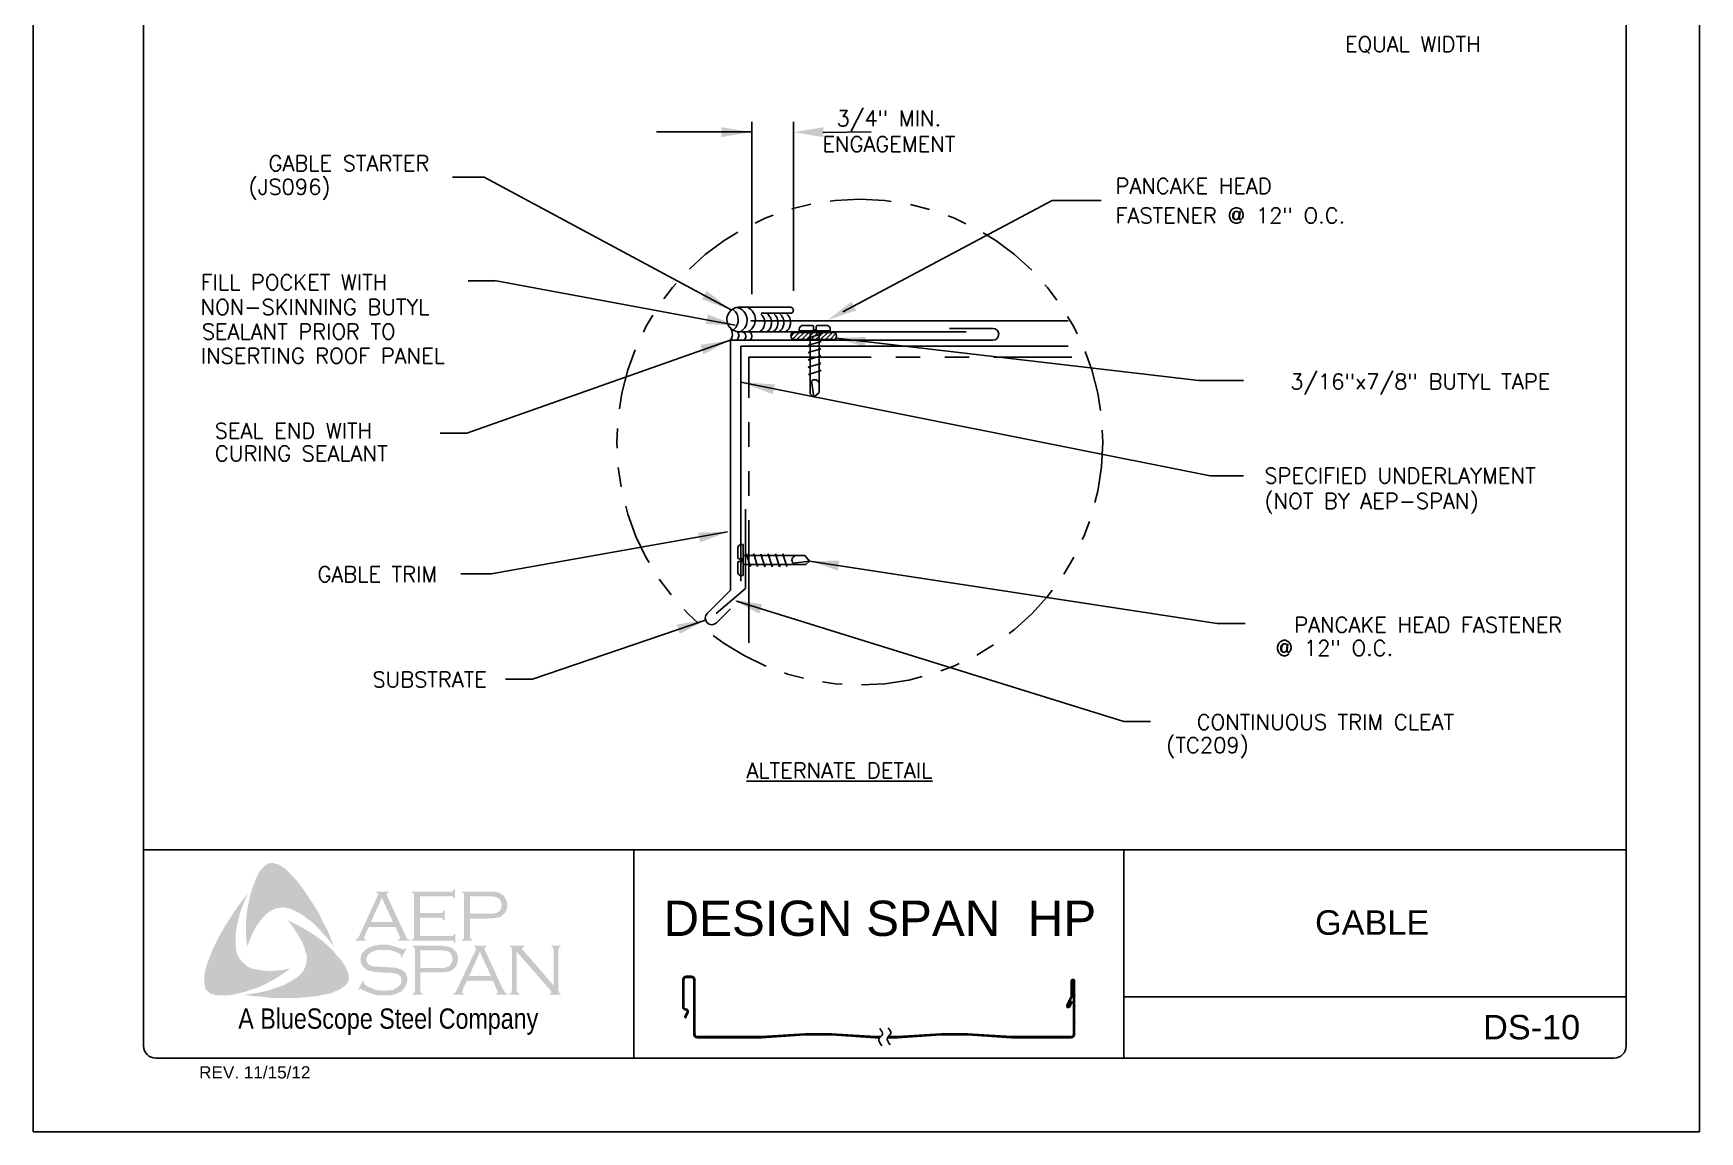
# Model space of a CAD drawing. Extents: x 137.7 to 146.2, y -14.5 to -3.5.
# Drawn here: x 137.71 to 146.21, y -14.45 to -8.85 of the extents above; entities that cross this region are included whole.
import ezdxf
from ezdxf.enums import TextEntityAlignment as Align

# ---------------------------------------------------------------- set-up
doc = ezdxf.new("R2010")
doc.units = 0
doc.header["$LTSCALE"] = 0.5
doc.header["$MEASUREMENT"] = 0
doc.linetypes.add('PHANTOM', pattern=[2.5, 1.25, -0.25, 0.25, -0.25, 0.25, -0.25])
doc.layers.get('0').update_dxf_attribs({"linetype": 'CONTINUOUS'})
for name, color, linetype in [('BORDER', 9, 'CONTINUOUS'), ('DIM', 4, 'CONTINUOUS'), ('DWG', 2, 'CONTINUOUS'), ('LAYER_1', 160, 'CONTINUOUS')]:
    doc.layers.add(name, color=color, linetype=linetype)
doc.styles.add('ROMAND', font='romand.shx')
doc.styles.get("Standard").update_dxf_attribs({"font": 'romans.shx'})
doc.styles.add('STD', font='simplex.shx', dxfattribs={"height": 0.125})

msp = doc.modelspace()

# ---------------------------------------------------------------- hatches: boundary and pattern name
at = {"layer": 'LAYER_1'}
for points in [[(139.0624, -13.1822), (139.0907, -13.2207), (139.117, -13.2591), (139.1413, -13.2975), (139.1676, -13.34), (139.1878, -13.3825), (139.2101, -13.423), (139.2283, -13.4675), (139.2445, -13.51), (139.2222, -13.4797), (139.1959, -13.4513), (139.1717, -13.423), (139.1454, -13.3947), (139.117, -13.3724), (139.0867, -13.3502), (139.0705, -13.34), (139.0543, -13.3319), (139.0361, -13.3218), (139.0179, -13.3158), (138.9997, -13.3117), (138.9855, -13.3097), (138.9673, -13.3117), (138.9511, -13.3137), (138.9349, -13.3198), (138.9207, -13.3279), (138.9066, -13.338), (138.8944, -13.3481), (138.8783, -13.3663), (138.8641, -13.3846), (138.8499, -13.4028), (138.8398, -13.423), (138.8277, -13.4453), (138.8196, -13.4655), (138.8014, -13.51), (138.7973, -13.4655), (138.7953, -13.4169), (138.7973, -13.3724), (138.8014, -13.3259), (138.8095, -13.2834), (138.8196, -13.2389), (138.8337, -13.1964), (138.8499, -13.1559), (138.8621, -13.1316), (138.8702, -13.1195), (138.8803, -13.1094), (138.8884, -13.0992), (138.9005, -13.0912), (138.9127, -13.0851), (138.9268, -13.0831), (138.9369, -13.0831), (138.9471, -13.0871), (138.9592, -13.0891), (138.9673, -13.0952), (138.9875, -13.1053), (139.0037, -13.1195), (139.0199, -13.1357), (139.0361, -13.1519), (139.0624, -13.1822)], [(138.7447, -13.5222), (138.7488, -13.5404), (138.7548, -13.5566), (138.7629, -13.5707), (138.7751, -13.5849), (138.7872, -13.597), (138.8014, -13.6092), (138.8176, -13.6173), (138.8337, -13.6233), (138.856, -13.6274), (138.8803, -13.6314), (138.9046, -13.6334), (138.9288, -13.6334), (138.9531, -13.6314), (138.9774, -13.6294), (139.0239, -13.6213), (138.9855, -13.6476), (138.945, -13.6739), (138.9025, -13.6962), (138.8621, -13.7164), (138.8176, -13.7306), (138.7953, -13.7387), (138.771, -13.7447), (138.7488, -13.7508), (138.7245, -13.7549), (138.7002, -13.7589), (138.6779, -13.7589), (138.6516, -13.7589), (138.6415, -13.7569), (138.6294, -13.7528), (138.6172, -13.7508), (138.6091, -13.7447), (138.599, -13.7366), (138.5909, -13.7285), (138.5869, -13.7184), (138.5849, -13.7083), (138.5828, -13.6881), (138.5828, -13.6678), (138.5849, -13.6456), (138.5889, -13.6253), (138.595, -13.6051), (138.6091, -13.5667), (138.6273, -13.5222), (138.6476, -13.4797), (138.6698, -13.4372), (138.6941, -13.3967), (138.7204, -13.3562), (138.7467, -13.3158), (138.7751, -13.2773), (138.8054, -13.2389), (138.7771, -13.3056), (138.7649, -13.34), (138.7568, -13.3744), (138.7488, -13.4088), (138.7427, -13.4473), (138.7427, -13.4655), (138.7427, -13.4837), (138.7427, -13.5039), (138.7447, -13.5222)], [(139.6836, -13.3623), (139.6836, -13.4554), (139.8435, -13.4554), (139.8495, -13.4554), (139.8536, -13.4513), (139.8576, -13.4493), (139.8576, -13.4453), (139.8637, -13.4453), (139.8637, -13.4918), (139.8576, -13.4918), (139.8576, -13.4857), (139.8536, -13.4817), (139.8495, -13.4797), (139.8435, -13.4797), (139.6411, -13.4797), (139.6411, -13.4736), (139.6492, -13.4716), (139.6512, -13.4675), (139.6532, -13.4655), (139.6532, -13.4574), (139.6532, -13.249), (139.6532, -13.2429), (139.6512, -13.2389), (139.6472, -13.2348), (139.6411, -13.2348), (139.6411, -13.2287), (139.8414, -13.2287), (139.8475, -13.2287), (139.8515, -13.2267), (139.8536, -13.2227), (139.8576, -13.2166), (139.8617, -13.2166), (139.8617, -13.2631), (139.8576, -13.2631), (139.8536, -13.2571), (139.8515, -13.2551), (139.8475, -13.253), (139.8414, -13.253), (139.6836, -13.253), (139.6836, -13.338), (139.7868, -13.338), (139.7929, -13.338), (139.7969, -13.336), (139.801, -13.3319), (139.801, -13.3259), (139.8091, -13.3259), (139.8091, -13.3744), (139.801, -13.3744), (139.801, -13.3684), (139.7969, -13.3643), (139.7929, -13.3623), (139.7868, -13.3623), (139.6836, -13.3623)], [(139.3032, -13.6132), (139.3133, -13.6355), (139.3173, -13.6456), (139.3194, -13.6597), (139.3214, -13.6719), (139.3194, -13.682), (139.3133, -13.6941), (139.3072, -13.7043), (139.291, -13.7164), (139.2728, -13.7285), (139.2546, -13.7366), (139.2344, -13.7447), (139.2142, -13.7508), (139.1939, -13.7549), (139.1534, -13.7629), (139.1069, -13.767), (139.0624, -13.771), (139.0138, -13.771), (138.9673, -13.771), (138.9207, -13.771), (138.8742, -13.765), (138.8277, -13.7609), (138.7832, -13.7549), (138.8196, -13.7508), (138.86, -13.7447), (138.8965, -13.7366), (138.9349, -13.7245), (138.9713, -13.7124), (138.9875, -13.7063), (139.0057, -13.6962), (139.0219, -13.6881), (139.0381, -13.678), (139.0543, -13.6678), (139.0705, -13.6537), (139.0806, -13.6415), (139.0907, -13.6294), (139.0968, -13.6152), (139.1029, -13.599), (139.1049, -13.5829), (139.1049, -13.5667), (139.1049, -13.5485), (139.0988, -13.5343), (139.0927, -13.512), (139.0846, -13.4898), (139.0725, -13.4695), (139.0624, -13.4493), (139.0482, -13.4291), (139.0361, -13.4088), (139.0078, -13.3744), (139.0482, -13.3947), (139.0907, -13.4169), (139.1332, -13.4432), (139.1737, -13.4716), (139.1919, -13.4857), (139.2101, -13.5019), (139.2283, -13.5201), (139.2445, -13.5363), (139.2607, -13.5566), (139.2769, -13.5727), (139.291, -13.593), (139.3032, -13.6132)], [(139.6148, -13.5201), (139.5885, -13.5667), (139.5844, -13.5646), (139.5865, -13.5545), (139.5865, -13.5505), (139.5844, -13.5485), (139.5723, -13.5424), (139.5541, -13.5343), (139.5359, -13.5282), (139.5156, -13.5262), (139.4954, -13.5262), (139.4792, -13.5262), (139.463, -13.5282), (139.4489, -13.5323), (139.4347, -13.5383), (139.4246, -13.5444), (139.4165, -13.5545), (139.4125, -13.5626), (139.4104, -13.5748), (139.4104, -13.5829), (139.4145, -13.5909), (139.4205, -13.599), (139.4286, -13.6051), (139.4388, -13.6092), (139.4529, -13.6112), (139.4954, -13.6132), (139.5318, -13.6152), (139.5581, -13.6173), (139.5723, -13.6213), (139.5865, -13.6253), (139.5946, -13.6314), (139.6006, -13.6355), (139.6067, -13.6415), (139.6108, -13.6476), (139.6128, -13.6557), (139.6168, -13.6618), (139.6188, -13.6719), (139.6188, -13.68), (139.6168, -13.6962), (139.6128, -13.7022), (139.6108, -13.7103), (139.6067, -13.7164), (139.6027, -13.7225), (139.5905, -13.7366), (139.5824, -13.7407), (139.5723, -13.7447), (139.5642, -13.7508), (139.5521, -13.7528), (139.5298, -13.7589), (139.5035, -13.7589), (139.4752, -13.7589), (139.461, -13.7569), (139.4469, -13.7528), (139.4226, -13.7447), (139.3902, -13.7306), (139.3801, -13.7245), (139.376, -13.7265), (139.372, -13.7306), (139.3679, -13.7285), (139.3942, -13.682), (139.3983, -13.6861), (139.3963, -13.6962), (139.3983, -13.6982), (139.4023, -13.7022), (139.4185, -13.7144), (139.4388, -13.7225), (139.461, -13.7306), (139.4813, -13.7326), (139.5015, -13.7346), (139.5237, -13.7326), (139.544, -13.7306), (139.5602, -13.7225), (139.5723, -13.7144), (139.5804, -13.7063), (139.5865, -13.6982), (139.5885, -13.6901), (139.5885, -13.682), (139.5865, -13.6699), (139.5865, -13.6658), (139.5824, -13.6597), (139.5743, -13.6537), (139.5622, -13.6476), (139.5521, -13.6456), (139.544, -13.6436), (139.4893, -13.6415), (139.461, -13.6395), (139.4388, -13.6355), (139.4246, -13.6334), (139.4084, -13.6253), (139.4023, -13.6213), (139.3983, -13.6173), (139.3922, -13.6112), (139.3882, -13.6051), (139.3841, -13.597), (139.3821, -13.5909), (139.3801, -13.5829), (139.3801, -13.5768), (139.3821, -13.5626), (139.3841, -13.5505), (139.3902, -13.5404), (139.4003, -13.5302), (139.4084, -13.5222), (139.4185, -13.5181), (139.4286, -13.512), (139.4408, -13.508), (139.4529, -13.5039), (139.4671, -13.5019), (139.4813, -13.4999), (139.4974, -13.4999), (139.5217, -13.4999), (139.544, -13.506), (139.5662, -13.512), (139.5925, -13.5222), (139.6006, -13.5242), (139.6047, -13.5222), (139.6087, -13.5181), (139.6148, -13.5201)], [(140.1773, -13.5363), (140.1773, -13.7326), (140.1793, -13.7407), (140.1814, -13.7447), (140.1854, -13.7468), (140.1915, -13.7508), (140.1915, -13.7549), (140.1409, -13.7549), (140.1409, -13.7508), (140.147, -13.7468), (140.151, -13.7447), (140.151, -13.7407), (140.153, -13.7326), (140.153, -13.5262), (140.151, -13.5201), (140.151, -13.5141), (140.147, -13.512), (140.1409, -13.51), (140.1409, -13.5039), (140.2137, -13.5039), (140.2137, -13.51), (140.2057, -13.5141), (140.2057, -13.5161), (140.2057, -13.5181), (140.2057, -13.5242), (140.2137, -13.5323), (140.3655, -13.7083), (140.3655, -13.5262), (140.3635, -13.5201), (140.3615, -13.5141), (140.3594, -13.512), (140.3534, -13.51), (140.3534, -13.5039), (140.4019, -13.5039), (140.4019, -13.51), (140.3959, -13.512), (140.3938, -13.5141), (140.3918, -13.5201), (140.3898, -13.5262), (140.3898, -13.7326), (140.3918, -13.7407), (140.3938, -13.7447), (140.3959, -13.7468), (140.4019, -13.7508), (140.4019, -13.7549), (140.3453, -13.7549), (140.3453, -13.7508), (140.3513, -13.7468), (140.3534, -13.7447), (140.3534, -13.7427), (140.3513, -13.7366), (140.3453, -13.7285), (140.1773, -13.5363)]]:
    msp.add_hatch(color=7, dxfattribs=at).paths.add_polyline_path(points)
h = msp.add_hatch(color=7, dxfattribs=at)
edge = h.paths.add_edge_path(flags=16)
edge.add_spline(control_points=[(139.546, -13.3846), (139.546, -13.3846), (139.4893, -13.2611), (139.4893, -13.2611), (139.4893, -13.2611), (139.4327, -13.3846), (139.4327, -13.3846), (139.4327, -13.3846), (139.546, -13.3846), (139.546, -13.3846), (139.546, -13.3846), (139.546, -13.3846), (139.546, -13.3846), (139.546, -13.3846), (139.546, -13.3846), (139.546, -13.3846)], knot_values=[0, 0, 0, 0, 1, 1, 1, 2, 2, 2, 3, 3, 3, 4, 4, 4, 5, 5, 5, 5], degree=3, periodic=0)
edge = h.paths.add_edge_path()
edge.add_spline(control_points=[(139.5581, -13.4088), (139.5581, -13.4088), (139.4226, -13.4088), (139.4226, -13.4088), (139.4226, -13.4088), (139.4003, -13.4574), (139.4003, -13.4574), (139.4003, -13.4574), (139.4003, -13.4574), (139.4003, -13.4574), (139.4003, -13.4574), (139.3983, -13.4655), (139.3983, -13.4655), (139.3983, -13.4655), (139.3983, -13.4655), (139.3983, -13.4655), (139.3983, -13.4655), (139.3983, -13.4675), (139.3983, -13.4675), (139.3983, -13.4675), (139.4003, -13.4716), (139.4003, -13.4716), (139.4003, -13.4716), (139.4084, -13.4736), (139.4084, -13.4736), (139.4084, -13.4736), (139.4084, -13.4797), (139.4084, -13.4797), (139.4084, -13.4797), (139.3538, -13.4797), (139.3538, -13.4797), (139.3538, -13.4797), (139.3538, -13.4736), (139.3538, -13.4736), (139.3538, -13.4736), (139.3538, -13.4736), (139.3538, -13.4736), (139.3538, -13.4736), (139.3598, -13.4716), (139.3598, -13.4716), (139.3598, -13.4716), (139.3639, -13.4675), (139.3639, -13.4675), (139.3639, -13.4675), (139.3639, -13.4675), (139.3639, -13.4675), (139.3639, -13.4675), (139.37, -13.4614), (139.37, -13.4614), (139.37, -13.4614), (139.376, -13.4493), (139.376, -13.4493), (139.376, -13.4493), (139.4671, -13.251), (139.4671, -13.251), (139.4671, -13.251), (139.4671, -13.251), (139.4671, -13.251), (139.4671, -13.251), (139.4691, -13.2429), (139.4691, -13.2429), (139.4691, -13.2429), (139.4691, -13.2429), (139.4691, -13.2429), (139.4691, -13.2429), (139.4691, -13.2389), (139.4691, -13.2389), (139.4691, -13.2389), (139.4671, -13.2368), (139.4671, -13.2368), (139.4671, -13.2368), (139.461, -13.2348), (139.461, -13.2348), (139.461, -13.2348), (139.461, -13.2287), (139.461, -13.2287), (139.461, -13.2287), (139.5237, -13.2287), (139.5237, -13.2287), (139.5237, -13.2287), (139.5237, -13.2348), (139.5237, -13.2348), (139.5237, -13.2348), (139.5237, -13.2348), (139.5237, -13.2348), (139.5237, -13.2348), (139.5156, -13.2368), (139.5156, -13.2368), (139.5156, -13.2368), (139.5136, -13.2389), (139.5136, -13.2389), (139.5136, -13.2389), (139.5136, -13.2429), (139.5136, -13.2429), (139.5136, -13.2429), (139.5136, -13.2429), (139.5136, -13.2429), (139.5136, -13.2429), (139.5156, -13.251), (139.5156, -13.251), (139.5156, -13.251), (139.6047, -13.4432), (139.6047, -13.4432), (139.6047, -13.4432), (139.6047, -13.4432), (139.6047, -13.4432), (139.6047, -13.4432), (139.6128, -13.4574), (139.6128, -13.4574), (139.6128, -13.4574), (139.6168, -13.4675), (139.6168, -13.4675), (139.6168, -13.4675), (139.6168, -13.4675), (139.6168, -13.4675), (139.6168, -13.4675), (139.6209, -13.4716), (139.6209, -13.4716), (139.6209, -13.4716), (139.631, -13.4736), (139.631, -13.4736), (139.631, -13.4736), (139.631, -13.4797), (139.631, -13.4797), (139.631, -13.4797), (139.5723, -13.4797), (139.5723, -13.4797), (139.5723, -13.4797), (139.5723, -13.4736), (139.5723, -13.4736), (139.5723, -13.4736), (139.5723, -13.4736), (139.5723, -13.4736), (139.5723, -13.4736), (139.5764, -13.4716), (139.5764, -13.4716), (139.5764, -13.4716), (139.5784, -13.4716), (139.5784, -13.4716), (139.5784, -13.4716), (139.5804, -13.4675), (139.5804, -13.4675), (139.5804, -13.4675), (139.5824, -13.4655), (139.5824, -13.4655), (139.5824, -13.4655), (139.5824, -13.4655), (139.5824, -13.4655), (139.5824, -13.4655), (139.5804, -13.4614), (139.5804, -13.4614), (139.5804, -13.4614), (139.5784, -13.4534), (139.5784, -13.4534), (139.5784, -13.4534), (139.5581, -13.4088), (139.5581, -13.4088), (139.5581, -13.4088), (139.5581, -13.4088), (139.5581, -13.4088), (139.5581, -13.4088), (139.5581, -13.4088), (139.5581, -13.4088)], knot_values=[0, 0, 0, 0, 1, 1, 1, 2, 2, 2, 3, 3, 3, 4, 4, 4, 5, 5, 5, 6, 6, 6, 7, 7, 7, 8, 8, 8, 9, 9, 9, 10, 10, 10, 11, 11, 11, 12, 12, 12, 13, 13, 13, 14, 14, 14, 15, 15, 15, 16, 16, 16, 17, 17, 17, 18, 18, 18, 19, 19, 19, 20, 20, 20, 21, 21, 21, 22, 22, 22, 23, 23, 23, 24, 24, 24, 25, 25, 25, 26, 26, 26, 27, 27, 27, 28, 28, 28, 29, 29, 29, 30, 30, 30, 31, 31, 31, 32, 32, 32, 33, 33, 33, 34, 34, 34, 35, 35, 35, 36, 36, 36, 37, 37, 37, 38, 38, 38, 39, 39, 39, 40, 40, 40, 41, 41, 41, 42, 42, 42, 43, 43, 43, 44, 44, 44, 45, 45, 45, 46, 46, 46, 47, 47, 47, 48, 48, 48, 49, 49, 49, 50, 50, 50, 51, 51, 51, 52, 52, 52, 53, 53, 53, 54, 54, 54, 54], degree=3, periodic=0)
h = msp.add_hatch(color=7, dxfattribs=at)
edge = h.paths.add_edge_path(flags=16)
edge.add_spline(control_points=[(139.9386, -13.3421), (139.9386, -13.3421), (140.0316, -13.3421), (140.0316, -13.3421), (140.0316, -13.3421), (140.0316, -13.3421), (140.0316, -13.3421), (140.0316, -13.3421), (140.0498, -13.3421), (140.0498, -13.3421), (140.0498, -13.3421), (140.064, -13.34), (140.064, -13.34), (140.064, -13.34), (140.064, -13.34), (140.064, -13.34), (140.064, -13.34), (140.0741, -13.338), (140.0741, -13.338), (140.0741, -13.338), (140.0802, -13.334), (140.0802, -13.334), (140.0802, -13.334), (140.0802, -13.334), (140.0802, -13.334), (140.0802, -13.334), (140.0883, -13.3279), (140.0883, -13.3279), (140.0883, -13.3279), (140.0944, -13.3198), (140.0944, -13.3198), (140.0944, -13.3198), (140.0984, -13.3097), (140.0984, -13.3097), (140.0984, -13.3097), (140.1004, -13.2975), (140.1004, -13.2975), (140.1004, -13.2975), (140.1004, -13.2975), (140.1004, -13.2975), (140.1004, -13.2975), (140.0984, -13.2854), (140.0984, -13.2854), (140.0984, -13.2854), (140.0944, -13.2753), (140.0944, -13.2753), (140.0944, -13.2753), (140.0883, -13.2672), (140.0883, -13.2672), (140.0883, -13.2672), (140.0802, -13.2611), (140.0802, -13.2611), (140.0802, -13.2611), (140.0802, -13.2611), (140.0802, -13.2611), (140.0802, -13.2611), (140.0741, -13.2571), (140.0741, -13.2571), (140.0741, -13.2571), (140.064, -13.2551), (140.064, -13.2551), (140.064, -13.2551), (140.064, -13.2551), (140.064, -13.2551), (140.064, -13.2551), (140.0498, -13.253), (140.0498, -13.253), (140.0498, -13.253), (140.0316, -13.253), (140.0316, -13.253), (140.0316, -13.253), (139.9386, -13.253), (139.9386, -13.253), (139.9386, -13.253), (139.9386, -13.3421), (139.9386, -13.3421), (139.9386, -13.3421), (139.9386, -13.3421), (139.9386, -13.3421), (139.9386, -13.3421), (139.9386, -13.3421), (139.9386, -13.3421)], knot_values=[0, 0, 0, 0, 1, 1, 1, 2, 2, 2, 3, 3, 3, 4, 4, 4, 5, 5, 5, 6, 6, 6, 7, 7, 7, 8, 8, 8, 9, 9, 9, 10, 10, 10, 11, 11, 11, 12, 12, 12, 13, 13, 13, 14, 14, 14, 15, 15, 15, 16, 16, 16, 17, 17, 17, 18, 18, 18, 19, 19, 19, 20, 20, 20, 21, 21, 21, 22, 22, 22, 23, 23, 23, 24, 24, 24, 25, 25, 25, 26, 26, 26, 27, 27, 27, 27], degree=3, periodic=0)
edge = h.paths.add_edge_path()
edge.add_spline(control_points=[(139.9386, -13.3663), (139.9386, -13.3663), (139.9386, -13.4594), (139.9386, -13.4594), (139.9386, -13.4594), (139.9386, -13.4594), (139.9386, -13.4594), (139.9386, -13.4594), (139.9386, -13.4655), (139.9386, -13.4655), (139.9386, -13.4655), (139.9406, -13.4675), (139.9406, -13.4675), (139.9406, -13.4675), (139.9406, -13.4675), (139.9406, -13.4675), (139.9406, -13.4675), (139.9446, -13.4716), (139.9446, -13.4716), (139.9446, -13.4716), (139.9487, -13.4736), (139.9487, -13.4736), (139.9487, -13.4736), (139.9487, -13.4797), (139.9487, -13.4797), (139.9487, -13.4797), (139.8981, -13.4797), (139.8981, -13.4797), (139.8981, -13.4797), (139.8981, -13.4736), (139.8981, -13.4736), (139.8981, -13.4736), (139.8981, -13.4736), (139.8981, -13.4736), (139.8981, -13.4736), (139.9021, -13.4716), (139.9021, -13.4716), (139.9021, -13.4716), (139.9062, -13.4675), (139.9062, -13.4675), (139.9062, -13.4675), (139.9062, -13.4675), (139.9062, -13.4675), (139.9062, -13.4675), (139.9082, -13.4655), (139.9082, -13.4655), (139.9082, -13.4655), (139.9082, -13.4594), (139.9082, -13.4594), (139.9082, -13.4594), (139.9082, -13.247), (139.9082, -13.247), (139.9082, -13.247), (139.9082, -13.247), (139.9082, -13.247), (139.9082, -13.247), (139.9082, -13.2429), (139.9082, -13.2429), (139.9082, -13.2429), (139.9062, -13.2389), (139.9062, -13.2389), (139.9062, -13.2389), (139.9062, -13.2389), (139.9062, -13.2389), (139.9062, -13.2389), (139.9021, -13.2348), (139.9021, -13.2348), (139.9021, -13.2348), (139.8981, -13.2348), (139.8981, -13.2348), (139.8981, -13.2348), (139.8981, -13.2287), (139.8981, -13.2287), (139.8981, -13.2287), (140.0296, -13.2287), (140.0296, -13.2287), (140.0296, -13.2287), (140.0296, -13.2287), (140.0296, -13.2287), (140.0296, -13.2287), (140.0539, -13.2287), (140.0539, -13.2287), (140.0539, -13.2287), (140.0741, -13.2308), (140.0741, -13.2308), (140.0741, -13.2308), (140.0741, -13.2308), (140.0741, -13.2308), (140.0741, -13.2308), (140.0883, -13.2348), (140.0883, -13.2348), (140.0883, -13.2348), (140.1004, -13.2429), (140.1004, -13.2429), (140.1004, -13.2429), (140.1004, -13.2429), (140.1004, -13.2429), (140.1004, -13.2429), (140.1065, -13.247), (140.1065, -13.247), (140.1065, -13.247), (140.1106, -13.251), (140.1106, -13.251), (140.1106, -13.251), (140.1207, -13.2631), (140.1207, -13.2631), (140.1207, -13.2631), (140.1207, -13.2631), (140.1207, -13.2631), (140.1207, -13.2631), (140.1227, -13.2712), (140.1227, -13.2712), (140.1227, -13.2712), (140.1267, -13.2793), (140.1267, -13.2793), (140.1267, -13.2793), (140.1288, -13.2874), (140.1288, -13.2874), (140.1288, -13.2874), (140.1288, -13.2975), (140.1288, -13.2975), (140.1288, -13.2975), (140.1288, -13.2975), (140.1288, -13.2975), (140.1288, -13.2975), (140.1288, -13.3097), (140.1288, -13.3097), (140.1288, -13.3097), (140.1247, -13.3198), (140.1247, -13.3198), (140.1247, -13.3198), (140.1207, -13.3319), (140.1207, -13.3319), (140.1207, -13.3319), (140.1146, -13.34), (140.1146, -13.34), (140.1146, -13.34), (140.1146, -13.34), (140.1146, -13.34), (140.1146, -13.34), (140.1065, -13.3461), (140.1065, -13.3461), (140.1065, -13.3461), (140.1004, -13.3542), (140.1004, -13.3542), (140.1004, -13.3542), (140.0923, -13.3582), (140.0923, -13.3582), (140.0923, -13.3582), (140.0822, -13.3603), (140.0822, -13.3603), (140.0822, -13.3603), (140.0822, -13.3603), (140.0822, -13.3603), (140.0822, -13.3603), (140.0721, -13.3623), (140.0721, -13.3623), (140.0721, -13.3623), (140.06, -13.3643), (140.06, -13.3643), (140.06, -13.3643), (140.0296, -13.3663), (140.0296, -13.3663), (140.0296, -13.3663), (139.9386, -13.3663), (139.9386, -13.3663), (139.9386, -13.3663), (139.9386, -13.3663), (139.9386, -13.3663), (139.9386, -13.3663), (139.9386, -13.3663), (139.9386, -13.3663)], knot_values=[0, 0, 0, 0, 1, 1, 1, 2, 2, 2, 3, 3, 3, 4, 4, 4, 5, 5, 5, 6, 6, 6, 7, 7, 7, 8, 8, 8, 9, 9, 9, 10, 10, 10, 11, 11, 11, 12, 12, 12, 13, 13, 13, 14, 14, 14, 15, 15, 15, 16, 16, 16, 17, 17, 17, 18, 18, 18, 19, 19, 19, 20, 20, 20, 21, 21, 21, 22, 22, 22, 23, 23, 23, 24, 24, 24, 25, 25, 25, 26, 26, 26, 27, 27, 27, 28, 28, 28, 29, 29, 29, 30, 30, 30, 31, 31, 31, 32, 32, 32, 33, 33, 33, 34, 34, 34, 35, 35, 35, 36, 36, 36, 37, 37, 37, 38, 38, 38, 39, 39, 39, 40, 40, 40, 41, 41, 41, 42, 42, 42, 43, 43, 43, 44, 44, 44, 45, 45, 45, 46, 46, 46, 47, 47, 47, 48, 48, 48, 49, 49, 49, 50, 50, 50, 51, 51, 51, 52, 52, 52, 53, 53, 53, 54, 54, 54, 55, 55, 55, 56, 56, 56, 57, 57, 57, 57], degree=3, periodic=0)
h = msp.add_hatch(color=7, dxfattribs=at)
edge = h.paths.add_edge_path(flags=16)
edge.add_spline(control_points=[(139.6856, -13.6193), (139.6856, -13.6193), (139.7807, -13.6193), (139.7807, -13.6193), (139.7807, -13.6193), (139.7807, -13.6193), (139.7807, -13.6193), (139.7807, -13.6193), (139.7989, -13.6193), (139.7989, -13.6193), (139.7989, -13.6193), (139.8111, -13.6173), (139.8111, -13.6173), (139.8111, -13.6173), (139.8111, -13.6173), (139.8111, -13.6173), (139.8111, -13.6173), (139.8212, -13.6132), (139.8212, -13.6132), (139.8212, -13.6132), (139.8293, -13.6112), (139.8293, -13.6112), (139.8293, -13.6112), (139.8293, -13.6112), (139.8293, -13.6112), (139.8293, -13.6112), (139.8374, -13.6051), (139.8374, -13.6051), (139.8374, -13.6051), (139.8435, -13.595), (139.8435, -13.595), (139.8435, -13.595), (139.8475, -13.5849), (139.8475, -13.5849), (139.8475, -13.5849), (139.8495, -13.5727), (139.8495, -13.5727), (139.8495, -13.5727), (139.8495, -13.5727), (139.8495, -13.5727), (139.8495, -13.5727), (139.8475, -13.5626), (139.8475, -13.5626), (139.8475, -13.5626), (139.8435, -13.5505), (139.8435, -13.5505), (139.8435, -13.5505), (139.8374, -13.5424), (139.8374, -13.5424), (139.8374, -13.5424), (139.8293, -13.5363), (139.8293, -13.5363), (139.8293, -13.5363), (139.8293, -13.5363), (139.8293, -13.5363), (139.8293, -13.5363), (139.8212, -13.5323), (139.8212, -13.5323), (139.8212, -13.5323), (139.8111, -13.5302), (139.8111, -13.5302), (139.8111, -13.5302), (139.8111, -13.5302), (139.8111, -13.5302), (139.8111, -13.5302), (139.7989, -13.5282), (139.7989, -13.5282), (139.7989, -13.5282), (139.7807, -13.5282), (139.7807, -13.5282), (139.7807, -13.5282), (139.6856, -13.5282), (139.6856, -13.5282), (139.6856, -13.5282), (139.6856, -13.6193), (139.6856, -13.6193), (139.6856, -13.6193), (139.6856, -13.6193), (139.6856, -13.6193), (139.6856, -13.6193), (139.6856, -13.6193), (139.6856, -13.6193)], knot_values=[0, 0, 0, 0, 1, 1, 1, 2, 2, 2, 3, 3, 3, 4, 4, 4, 5, 5, 5, 6, 6, 6, 7, 7, 7, 8, 8, 8, 9, 9, 9, 10, 10, 10, 11, 11, 11, 12, 12, 12, 13, 13, 13, 14, 14, 14, 15, 15, 15, 16, 16, 16, 17, 17, 17, 18, 18, 18, 19, 19, 19, 20, 20, 20, 21, 21, 21, 22, 22, 22, 23, 23, 23, 24, 24, 24, 25, 25, 25, 26, 26, 26, 27, 27, 27, 27], degree=3, periodic=0)
edge = h.paths.add_edge_path()
edge.add_spline(control_points=[(139.6856, -13.6415), (139.6856, -13.6415), (139.6856, -13.7366), (139.6856, -13.7366), (139.6856, -13.7366), (139.6856, -13.7366), (139.6856, -13.7366), (139.6856, -13.7366), (139.6876, -13.7407), (139.6876, -13.7407), (139.6876, -13.7407), (139.6897, -13.7447), (139.6897, -13.7447), (139.6897, -13.7447), (139.6897, -13.7447), (139.6897, -13.7447), (139.6897, -13.7447), (139.6917, -13.7468), (139.6917, -13.7468), (139.6917, -13.7468), (139.6978, -13.7508), (139.6978, -13.7508), (139.6978, -13.7508), (139.6978, -13.7549), (139.6978, -13.7549), (139.6978, -13.7549), (139.6452, -13.7549), (139.6452, -13.7549), (139.6452, -13.7549), (139.6452, -13.7508), (139.6452, -13.7508), (139.6452, -13.7508), (139.6452, -13.7508), (139.6452, -13.7508), (139.6452, -13.7508), (139.6512, -13.7468), (139.6512, -13.7468), (139.6512, -13.7468), (139.6553, -13.7447), (139.6553, -13.7447), (139.6553, -13.7447), (139.6553, -13.7447), (139.6553, -13.7447), (139.6553, -13.7447), (139.6553, -13.7407), (139.6553, -13.7407), (139.6553, -13.7407), (139.6573, -13.7366), (139.6573, -13.7366), (139.6573, -13.7366), (139.6573, -13.5222), (139.6573, -13.5222), (139.6573, -13.5222), (139.6573, -13.5222), (139.6573, -13.5222), (139.6573, -13.5222), (139.6553, -13.5181), (139.6553, -13.5181), (139.6553, -13.5181), (139.6553, -13.5141), (139.6553, -13.5141), (139.6553, -13.5141), (139.6553, -13.5141), (139.6553, -13.5141), (139.6553, -13.5141), (139.6512, -13.512), (139.6512, -13.512), (139.6512, -13.512), (139.6452, -13.51), (139.6452, -13.51), (139.6452, -13.51), (139.6452, -13.5039), (139.6452, -13.5039), (139.6452, -13.5039), (139.7767, -13.5039), (139.7767, -13.5039), (139.7767, -13.5039), (139.7767, -13.5039), (139.7767, -13.5039), (139.7767, -13.5039), (139.801, -13.506), (139.801, -13.506), (139.801, -13.506), (139.8212, -13.508), (139.8212, -13.508), (139.8212, -13.508), (139.8212, -13.508), (139.8212, -13.508), (139.8212, -13.508), (139.8354, -13.512), (139.8354, -13.512), (139.8354, -13.512), (139.8495, -13.5181), (139.8495, -13.5181), (139.8495, -13.5181), (139.8495, -13.5181), (139.8495, -13.5181), (139.8495, -13.5181), (139.8536, -13.5222), (139.8536, -13.5222), (139.8536, -13.5222), (139.8596, -13.5282), (139.8596, -13.5282), (139.8596, -13.5282), (139.8698, -13.5383), (139.8698, -13.5383), (139.8698, -13.5383), (139.8698, -13.5383), (139.8698, -13.5383), (139.8698, -13.5383), (139.8718, -13.5464), (139.8718, -13.5464), (139.8718, -13.5464), (139.8758, -13.5566), (139.8758, -13.5566), (139.8758, -13.5566), (139.8779, -13.5626), (139.8779, -13.5626), (139.8779, -13.5626), (139.8779, -13.5727), (139.8779, -13.5727), (139.8779, -13.5727), (139.8779, -13.5727), (139.8779, -13.5727), (139.8779, -13.5727), (139.8758, -13.5849), (139.8758, -13.5849), (139.8758, -13.5849), (139.8738, -13.597), (139.8738, -13.597), (139.8738, -13.597), (139.8677, -13.6071), (139.8677, -13.6071), (139.8677, -13.6071), (139.8617, -13.6173), (139.8617, -13.6173), (139.8617, -13.6173), (139.8617, -13.6173), (139.8617, -13.6173), (139.8617, -13.6173), (139.8556, -13.6233), (139.8556, -13.6233), (139.8556, -13.6233), (139.8475, -13.6294), (139.8475, -13.6294), (139.8475, -13.6294), (139.8394, -13.6334), (139.8394, -13.6334), (139.8394, -13.6334), (139.8293, -13.6375), (139.8293, -13.6375), (139.8293, -13.6375), (139.8293, -13.6375), (139.8293, -13.6375), (139.8293, -13.6375), (139.8212, -13.6395), (139.8212, -13.6395), (139.8212, -13.6395), (139.8091, -13.6395), (139.8091, -13.6395), (139.8091, -13.6395), (139.7767, -13.6415), (139.7767, -13.6415), (139.7767, -13.6415), (139.6856, -13.6415), (139.6856, -13.6415), (139.6856, -13.6415), (139.6856, -13.6415), (139.6856, -13.6415), (139.6856, -13.6415), (139.6856, -13.6415), (139.6856, -13.6415)], knot_values=[0, 0, 0, 0, 1, 1, 1, 2, 2, 2, 3, 3, 3, 4, 4, 4, 5, 5, 5, 6, 6, 6, 7, 7, 7, 8, 8, 8, 9, 9, 9, 10, 10, 10, 11, 11, 11, 12, 12, 12, 13, 13, 13, 14, 14, 14, 15, 15, 15, 16, 16, 16, 17, 17, 17, 18, 18, 18, 19, 19, 19, 20, 20, 20, 21, 21, 21, 22, 22, 22, 23, 23, 23, 24, 24, 24, 25, 25, 25, 26, 26, 26, 27, 27, 27, 28, 28, 28, 29, 29, 29, 30, 30, 30, 31, 31, 31, 32, 32, 32, 33, 33, 33, 34, 34, 34, 35, 35, 35, 36, 36, 36, 37, 37, 37, 38, 38, 38, 39, 39, 39, 40, 40, 40, 41, 41, 41, 42, 42, 42, 43, 43, 43, 44, 44, 44, 45, 45, 45, 46, 46, 46, 47, 47, 47, 48, 48, 48, 49, 49, 49, 50, 50, 50, 51, 51, 51, 52, 52, 52, 53, 53, 53, 54, 54, 54, 55, 55, 55, 56, 56, 56, 57, 57, 57, 57], degree=3, periodic=0)
h = msp.add_hatch(color=7, dxfattribs=at)
edge = h.paths.add_edge_path(flags=16)
edge.add_spline(control_points=[(140.0458, -13.6597), (140.0458, -13.6597), (139.9891, -13.5363), (139.9891, -13.5363), (139.9891, -13.5363), (139.9345, -13.6597), (139.9345, -13.6597), (139.9345, -13.6597), (140.0458, -13.6597), (140.0458, -13.6597), (140.0458, -13.6597), (140.0458, -13.6597), (140.0458, -13.6597), (140.0458, -13.6597), (140.0458, -13.6597), (140.0458, -13.6597)], knot_values=[0, 0, 0, 0, 1, 1, 1, 2, 2, 2, 3, 3, 3, 4, 4, 4, 5, 5, 5, 5], degree=3, periodic=0)
edge = h.paths.add_edge_path()
edge.add_spline(control_points=[(140.0559, -13.684), (140.0559, -13.684), (139.9224, -13.684), (139.9224, -13.684), (139.9224, -13.684), (139.9001, -13.7326), (139.9001, -13.7326), (139.9001, -13.7326), (139.9001, -13.7326), (139.9001, -13.7326), (139.9001, -13.7326), (139.8981, -13.7427), (139.8981, -13.7427), (139.8981, -13.7427), (139.8981, -13.7427), (139.8981, -13.7427), (139.8981, -13.7427), (139.8981, -13.7447), (139.8981, -13.7447), (139.8981, -13.7447), (139.9001, -13.7468), (139.9001, -13.7468), (139.9001, -13.7468), (139.9082, -13.7508), (139.9082, -13.7508), (139.9082, -13.7508), (139.9082, -13.7549), (139.9082, -13.7549), (139.9082, -13.7549), (139.8515, -13.7549), (139.8515, -13.7549), (139.8515, -13.7549), (139.8515, -13.7508), (139.8515, -13.7508), (139.8515, -13.7508), (139.8515, -13.7508), (139.8515, -13.7508), (139.8515, -13.7508), (139.8576, -13.7468), (139.8576, -13.7468), (139.8576, -13.7468), (139.8637, -13.7447), (139.8637, -13.7447), (139.8637, -13.7447), (139.8637, -13.7447), (139.8637, -13.7447), (139.8637, -13.7447), (139.8677, -13.7366), (139.8677, -13.7366), (139.8677, -13.7366), (139.8738, -13.7245), (139.8738, -13.7245), (139.8738, -13.7245), (139.9669, -13.5282), (139.9669, -13.5282), (139.9669, -13.5282), (139.9669, -13.5282), (139.9669, -13.5282), (139.9669, -13.5282), (139.9689, -13.5181), (139.9689, -13.5181), (139.9689, -13.5181), (139.9689, -13.5181), (139.9689, -13.5181), (139.9689, -13.5181), (139.9689, -13.5141), (139.9689, -13.5141), (139.9689, -13.5141), (139.9669, -13.5141), (139.9669, -13.5141), (139.9669, -13.5141), (139.9608, -13.51), (139.9608, -13.51), (139.9608, -13.51), (139.9608, -13.5039), (139.9608, -13.5039), (139.9608, -13.5039), (140.0215, -13.5039), (140.0215, -13.5039), (140.0215, -13.5039), (140.0215, -13.51), (140.0215, -13.51), (140.0215, -13.51), (140.0215, -13.51), (140.0215, -13.51), (140.0215, -13.51), (140.0154, -13.5141), (140.0154, -13.5141), (140.0154, -13.5141), (140.0134, -13.5141), (140.0134, -13.5141), (140.0134, -13.5141), (140.0114, -13.5181), (140.0114, -13.5181), (140.0114, -13.5181), (140.0114, -13.5181), (140.0114, -13.5181), (140.0114, -13.5181), (140.0154, -13.5282), (140.0154, -13.5282), (140.0154, -13.5282), (140.1025, -13.7184), (140.1025, -13.7184), (140.1025, -13.7184), (140.1025, -13.7184), (140.1025, -13.7184), (140.1025, -13.7184), (140.1126, -13.7346), (140.1126, -13.7346), (140.1126, -13.7346), (140.1166, -13.7447), (140.1166, -13.7447), (140.1166, -13.7447), (140.1166, -13.7447), (140.1166, -13.7447), (140.1166, -13.7447), (140.1227, -13.7468), (140.1227, -13.7468), (140.1227, -13.7468), (140.1288, -13.7508), (140.1288, -13.7508), (140.1288, -13.7508), (140.1288, -13.7549), (140.1288, -13.7549), (140.1288, -13.7549), (140.0701, -13.7549), (140.0701, -13.7549), (140.0701, -13.7549), (140.0701, -13.7508), (140.0701, -13.7508), (140.0701, -13.7508), (140.0701, -13.7508), (140.0701, -13.7508), (140.0701, -13.7508), (140.0741, -13.7488), (140.0741, -13.7488), (140.0741, -13.7488), (140.0782, -13.7468), (140.0782, -13.7468), (140.0782, -13.7468), (140.0802, -13.7447), (140.0802, -13.7447), (140.0802, -13.7447), (140.0802, -13.7407), (140.0802, -13.7407), (140.0802, -13.7407), (140.0802, -13.7407), (140.0802, -13.7407), (140.0802, -13.7407), (140.0802, -13.7366), (140.0802, -13.7366), (140.0802, -13.7366), (140.0762, -13.7306), (140.0762, -13.7306), (140.0762, -13.7306), (140.0559, -13.684), (140.0559, -13.684), (140.0559, -13.684), (140.0559, -13.684), (140.0559, -13.684), (140.0559, -13.684), (140.0559, -13.684), (140.0559, -13.684)], knot_values=[0, 0, 0, 0, 1, 1, 1, 2, 2, 2, 3, 3, 3, 4, 4, 4, 5, 5, 5, 6, 6, 6, 7, 7, 7, 8, 8, 8, 9, 9, 9, 10, 10, 10, 11, 11, 11, 12, 12, 12, 13, 13, 13, 14, 14, 14, 15, 15, 15, 16, 16, 16, 17, 17, 17, 18, 18, 18, 19, 19, 19, 20, 20, 20, 21, 21, 21, 22, 22, 22, 23, 23, 23, 24, 24, 24, 25, 25, 25, 26, 26, 26, 27, 27, 27, 28, 28, 28, 29, 29, 29, 30, 30, 30, 31, 31, 31, 32, 32, 32, 33, 33, 33, 34, 34, 34, 35, 35, 35, 36, 36, 36, 37, 37, 37, 38, 38, 38, 39, 39, 39, 40, 40, 40, 41, 41, 41, 42, 42, 42, 43, 43, 43, 44, 44, 44, 45, 45, 45, 46, 46, 46, 47, 47, 47, 48, 48, 48, 49, 49, 49, 50, 50, 50, 51, 51, 51, 52, 52, 52, 53, 53, 53, 54, 54, 54, 54], degree=3, periodic=0)

# ---------------------------------------------------------------- linework, layer by layer
at = {"layer": 'BORDER'}
for p, q in [((137.7111, -3.4538), (137.7111, -14.4538)), ((146.2111, -3.4538), (146.2111, -14.4538)), ((138.2736, -3.8913), (138.2736, -14.0163)), ((145.8361, -3.8913), (145.8361, -14.0163)), ((145.8361, -13.0163), (138.2736, -13.0163)), ((140.7736, -13.0163), (140.7736, -14.0788)), ((143.2736, -13.0163), (143.2736, -14.0788)), ((141.0248, -13.6775), (141.0248, -13.8203)), ((141.0302, -13.6775), (141.0302, -13.8203)), ((141.0692, -13.6611), (141.0413, -13.6611)), ((141.0692, -13.6665), (141.0413, -13.6665)), ((141.0803, -13.9577), (141.0803, -13.6775)), ((141.0856, -13.9577), (141.0856, -13.6775)), ((143.0055, -13.6847), (143.0055, -13.7595)), ((143.0109, -13.6847), (143.0109, -13.7595)), ((143.0139, -13.6817), (143.0139, -13.6817)), ((143.017, -13.9577), (143.017, -13.6847)), ((143.0223, -13.9577), (143.0223, -13.6847)), ((143.0045, -13.7642), (142.9837, -13.8088)), ((143.0093, -13.7665), (142.9885, -13.8111)), ((145.8361, -13.7663), (143.2736, -13.7663)), ((141.0248, -13.8203), (141.0248, -13.7732)), ((141.0458, -13.8429), (141.0336, -13.8692)), ((141.0378, -13.8274), (141.0385, -13.8274)), ((141.0382, -13.8328), (141.0389, -13.8327)), ((141.0507, -13.8452), (141.0384, -13.8715)), ((142.9877, -13.82), (142.9877, -13.82)), ((142.99, -13.8152), (142.99, -13.8152)), ((142.994, -13.8137), (143.0052, -13.7898)), ((142.9989, -13.816), (143.01, -13.7921)), ((143.01, -13.7921), (143.0052, -13.7898)), ((143.0223, -13.8276), (143.0223, -13.9108)), ((141.0384, -13.8715), (141.0336, -13.8692)), ((141.0967, -13.9688), (141.4249, -13.9688)), ((141.0967, -13.9742), (141.4249, -13.9742)), ((141.4249, -13.9688), (141.6485, -13.9538)), ((141.4249, -13.9742), (141.6485, -13.9591)), ((141.6485, -13.9538), (141.7827, -13.9538)), ((141.6485, -13.9591), (141.7827, -13.9591)), ((141.7827, -13.9538), (142.0064, -13.9688)), ((141.7827, -13.9591), (142.0064, -13.9742)), ((142.0064, -13.9688), (142.0335, -13.9688)), ((142.0064, -13.9742), (142.0284, -13.9742)), ((142.0681, -13.9742), (142.1185, -13.9742)), ((142.0719, -13.9688), (142.1185, -13.9688)), ((142.1185, -13.9688), (142.3421, -13.9538)), ((142.1185, -13.9742), (142.3421, -13.9591)), ((142.3421, -13.9538), (142.4763, -13.9538)), ((142.3421, -13.9591), (142.4763, -13.9591)), ((142.4763, -13.9538), (142.7, -13.9688)), ((142.4763, -13.9591), (142.7, -13.9742)), ((142.7, -13.9688), (143.0059, -13.9688)), ((142.7, -13.9742), (143.0059, -13.9742)), ((145.7736, -14.0788), (138.3361, -14.0788)), ((146.2111, -14.4538), (137.7111, -14.4538))]:
    msp.add_line(p, q, dxfattribs=at)
for centre, radius, start, end in [((141.0413, -13.6775), 0.0165, 90, 180), ((141.0413, -13.6775), 0.0111, 90, 180), ((141.0692, -13.6775), 0.0165, 0, 90), ((141.0692, -13.6775), 0.0111, 0, 90), ((143.0139, -13.6847), 0.00841, 90, 180), ((143.0139, -13.6847), 0.00304, 90, 180), ((143.0139, -13.6847), 0.00841, 0, 90), ((143.0139, -13.6847), 0.00304, 360, 90), ((142.9944, -13.7595), 0.0111, 335, 0), ((142.9944, -13.7595), 0.0165, 335, 0), ((141.0373, -13.8203), 0.0125, 180, 274), ((141.0373, -13.8203), 0.00716, 180, 274), ((141.0394, -13.8399), 0.0125, 335, 94), ((141.0394, -13.8399), 0.00716, 335, 94), ((142.9913, -13.8124), 0.00841, 155, 245), ((142.9913, -13.8124), 0.00841, 245, 335), ((142.9913, -13.8124), 0.00304, 155, 245), ((142.9913, -13.8124), 0.00304, 245, 335), ((138.3361, -14.0163), 0.0625, 180, 270), ((141.0967, -13.9577), 0.0165, 180, 270), ((141.0967, -13.9577), 0.0111, 180, 270), ((143.0059, -13.9577), 0.0111, 270, 360), ((143.0059, -13.9577), 0.0165, 270, 0), ((145.7736, -14.0163), 0.0625, 270, 0)]:
    msp.add_arc(centre, radius, start, end, dxfattribs=at)
for points in [[(142.0287, -13.9278), (142.0424, -13.957), (142.0249, -13.9795), (142.0393, -14.0159)], [(142.0715, -13.9231), (142.0852, -13.9524), (142.0677, -13.9748), (142.0822, -14.0113)]]:
    msp.add_spline(points, degree=3, dxfattribs=at)
for p in [(141.0856, -13.6775), (143.0223, -13.6847), (143.0055, -13.762), (143.0055, -13.762), (143.0223, -13.762), (142.9948, -13.785), (143.0223, -13.8164), (143.0225, -13.8109), (141.0384, -13.8715), (141.0384, -13.8715), (143.0223, -13.8996), (141.0856, -13.9577), (141.0967, -13.9688), (141.9308, -13.9688), (141.9308, -13.9688), (143.0059, -13.9688), (143.0223, -13.9577)]:
    msp.add_point(p, dxfattribs=at)
at = {"layer": 'DIM', "color": 5}
for p, q in [((141.3754, -10.1813), (141.3754, -9.3013)), ((141.5883, -10.1631), (141.5883, -9.3013)), ((141.3754, -9.3531), (140.8906, -9.3531)), ((141.9856, -9.3531), (141.7379, -9.3551)), ((140.0129, -9.5838), (139.8488, -9.5838)), ((141.27, -10.2612), (140.0114, -9.5831)), ((140.0654, -10.1119), (139.9298, -10.1119)), ((141.2703, -10.4138), (139.922, -10.8891)), ((141.8066, -10.4045), (143.657, -10.6217)), ((143.657, -10.6217), (143.884, -10.6217)), ((141.3196, -10.63), (143.7139, -11.1081)), ((139.922, -10.8891), (139.7864, -10.8891)), ((143.7139, -11.1081), (143.885, -11.1081)), ((140.0464, -11.6079), (141.2516, -11.3925)), ((141.6704, -11.5424), (143.75, -11.8615)), ((139.8916, -11.6079), (140.0464, -11.6079)), ((141.2981, -11.7471), (143.2735, -12.3608)), ((140.2572, -12.1445), (141.1399, -11.844)), ((143.75, -11.8615), (143.8923, -11.8615)), ((140.1205, -12.1445), (140.2572, -12.1445)), ((143.2735, -12.3608), (143.4102, -12.3608))]:
    msp.add_line(p, q, dxfattribs=at)
for points in [[(141.8407, -10.2709), (142.9084, -9.703), (143.1576, -9.703)], [(141.292, -10.3383), (140.064, -10.1117)]]:
    msp.add_lwpolyline(points, dxfattribs=at)
for points in [[(141.2203, -9.3287), (141.2203, -9.3791), (141.3717, -9.3539)], [(141.741, -9.329), (141.741, -9.3795), (141.5896, -9.3542)], [(141.1214, -10.207), (141.1461, -10.163), (141.2658, -10.2591)], [(141.1411, -10.3329), (141.1518, -10.2835), (141.2944, -10.3404)], [(141.8847, -10.2191), (141.9085, -10.2636), (141.7632, -10.3129)], [(141.1302, -10.4873), (141.1143, -10.4394), (141.2659, -10.4154)], [(141.9579, -10.399), (141.9514, -10.449), (141.8045, -10.4043)], [(141.4941, -10.6414), (141.4825, -10.6905), (141.3204, -10.6291)], [(141.1119, -11.4469), (141.1021, -11.3973), (141.2556, -11.3927)], [(141.8233, -11.5405), (141.8156, -11.5903), (141.6697, -11.5423)], [(141.4293, -11.7631), (141.4129, -11.8109), (141.2778, -11.7378)], [(141.009, -11.9141), (140.9929, -11.8662), (141.1444, -11.8418)]]:
    msp.add_solid(points, dxfattribs=at)
at = {"layer": 'DWG'}
for p, q in [((141.3132, -10.2468), (141.575, -10.2476)), ((141.5701, -10.2777), (141.4232, -10.2777)), ((142.9894, -10.3174), (141.3715, -10.3174)), ((142.6057, -10.3551), (142.3837, -10.3551)), ((141.2677, -10.4643), (141.2677, -10.4155)), ((141.2677, -10.4155), (142.6057, -10.4155)), ((142.4696, -10.3724), (141.3177, -10.3724)), ((141.2677, -10.5253), (141.2677, -10.4643)), ((141.2677, -11.6901), (141.2677, -10.5253)), ((141.3446, -11.2772), (141.3446, -11.6829)), ((141.1482, -11.8096), (141.2677, -11.6901)), ((141.3446, -11.6829), (141.1942, -11.8093)), ((141.2677, -11.7857), (141.196, -11.8574))]:
    msp.add_line(p, q, dxfattribs=at)
at = {"layer": 'DWG', "color": 46}
for p, q in [((141.618, -10.3678), (141.6181, -10.3585)), ((141.618, -10.3678), (141.7764, -10.3678)), ((141.6859, -10.3408), (141.6318, -10.3408)), ((141.6739, -10.3687), (141.6739, -10.3678)), ((141.6739, -10.3687), (141.6739, -10.6887)), ((141.6903, -10.3453), (141.6903, -10.3631)), ((141.6903, -10.3631), (141.7041, -10.3631)), ((141.7041, -10.3455), (141.7041, -10.3631)), ((141.7086, -10.3411), (141.7627, -10.3411)), ((141.7205, -10.3693), (141.7205, -10.3678)), ((141.7205, -10.3693), (141.7205, -10.6824)), ((141.7764, -10.3588), (141.7764, -10.3678)), ((141.3196, -10.4466), (142.9894, -10.4466)), ((141.3196, -10.5093), (141.3196, -10.4466)), ((141.5761, -10.3945), (141.5946, -10.3763)), ((141.8021, -10.4115), (141.5824, -10.41)), ((141.5826, -10.3762), (141.8023, -10.3777)), ((141.5844, -10.41), (141.6185, -10.3765)), ((141.6083, -10.4102), (141.6424, -10.3766)), ((141.6322, -10.4104), (141.6663, -10.3768)), ((141.6561, -10.4105), (141.6902, -10.3769)), ((141.7291, -10.3849), (141.6642, -10.4041)), ((141.6643, -10.4049), (141.6739, -10.4074)), ((141.7295, -10.422), (141.6646, -10.4412)), ((141.6646, -10.4412), (141.6739, -10.4436)), ((141.68, -10.4107), (141.7141, -10.3771)), ((141.7039, -10.4108), (141.738, -10.3773)), ((141.7205, -10.3826), (141.7291, -10.3849)), ((141.7205, -10.4196), (141.7295, -10.422)), ((141.7278, -10.411), (141.7619, -10.3774)), ((141.7517, -10.4112), (141.7858, -10.3776)), ((141.7756, -10.4113), (141.8054, -10.382)), ((141.7995, -10.4115), (141.8066, -10.4045)), ((141.3196, -10.5093), (141.3196, -11.6451)), ((141.729, -10.534), (141.6628, -10.5536)), ((141.7277, -10.459), (141.6629, -10.4783)), ((141.6629, -10.4783), (141.6739, -10.4811)), ((141.7283, -10.4961), (141.6635, -10.5153)), ((141.6635, -10.5153), (141.6739, -10.518)), ((141.7205, -10.4571), (141.7277, -10.459)), ((141.7205, -10.494), (141.7283, -10.4961)), ((141.7205, -10.5318), (141.729, -10.534)), ((141.6628, -10.5536), (141.6739, -10.5565)), ((141.7296, -10.571), (141.6647, -10.5903)), ((141.6647, -10.5903), (141.6737, -10.5916)), ((141.6922, -10.7066), (141.6809, -10.6236)), ((141.72, -10.5685), (141.7296, -10.571)), ((141.6739, -10.6887), (141.6922, -10.7066)), ((141.6922, -10.7066), (141.7205, -10.6824)), ((141.305, -11.526), (141.305, -11.4719)), ((141.3226, -11.4582), (141.3316, -11.4582)), ((141.3316, -11.6166), (141.3316, -11.4582)), ((141.3047, -11.5487), (141.3047, -11.6028)), ((141.3092, -11.5443), (141.327, -11.5443)), ((141.3094, -11.5305), (141.327, -11.5305)), ((141.327, -11.5443), (141.327, -11.5305)), ((141.3331, -11.5141), (141.3316, -11.5141)), ((141.3331, -11.5141), (141.6463, -11.5141)), ((141.3465, -11.5141), (141.3487, -11.5055)), ((141.3487, -11.5055), (141.368, -11.5704)), ((141.3834, -11.5141), (141.3858, -11.5051)), ((141.3858, -11.5051), (141.405, -11.57)), ((141.421, -11.5141), (141.4229, -11.5069)), ((141.4229, -11.5069), (141.4421, -11.5717)), ((141.4579, -11.5141), (141.4599, -11.5063)), ((141.4599, -11.5063), (141.4792, -11.5711)), ((141.4956, -11.5141), (141.4978, -11.5056)), ((141.4978, -11.5056), (141.5174, -11.5718)), ((141.5324, -11.5146), (141.5349, -11.505)), ((141.5349, -11.505), (141.5541, -11.5699)), ((141.6704, -11.5424), (141.5875, -11.5537)), ((141.6704, -11.5424), (141.6463, -11.5141)), ((141.6525, -11.5607), (141.6704, -11.5424)), ((141.3316, -11.6166), (141.3223, -11.6165)), ((141.3326, -11.5607), (141.3316, -11.5607)), ((141.3326, -11.5607), (141.6525, -11.5607)), ((141.3687, -11.5703), (141.3712, -11.5607)), ((141.405, -11.57), (141.4074, -11.5607)), ((141.4421, -11.5717), (141.445, -11.5607)), ((141.4792, -11.5711), (141.4819, -11.5607)), ((141.5174, -11.5718), (141.5203, -11.5607)), ((141.5541, -11.5699), (141.5554, -11.5609))]:
    msp.add_line(p, q, dxfattribs=at)
at = {"layer": 'DWG', "linetype": 'PHANTOM'}
for p, q in [((141.3606, -10.5029), (143.0087, -10.5029)), ((141.3606, -11.9595), (141.3606, -10.5029))]:
    msp.add_line(p, q, dxfattribs=at)
at = {"layer": 'DWG', "linetype": 'PHANTOM', "ltscale": 0.5}
msp.add_circle((141.9274, -10.9352), 1.2395, dxfattribs=at)
at = {"layer": 'DWG'}
for centre, radius, start, end in [((141.3121, -10.3097), 0.0629, 88.97949, 275.12115), ((141.5728, -10.2627), 0.0153, 259.99262, 81.85708), ((142.6057, -10.3853), 0.0302, 270, 90), ((141.1721, -11.8335), 0.0338, 135, 315)]:
    msp.add_arc(centre, radius, start, end, dxfattribs=at)
at = {"layer": 'DWG', "color": 46}
for centre, radius, start, end in [((141.2414, -10.3111), 0.0658, 311.15204, 50.55949), ((141.285, -10.3136), 0.0673, 299.07773, 76.05727), ((141.3238, -10.3106), 0.0704, 300.6492, 62.14726), ((141.3889, -10.324), 0.0529, 339.73006, 50.29345), ((141.424, -10.324), 0.0529, 339.73006, 50.29345), ((141.4568, -10.324), 0.0529, 339.73006, 50.29345), ((141.487, -10.324), 0.0529, 339.73006, 50.29345), ((141.5212, -10.324), 0.0529, 339.73006, 50.29345), ((141.2211, -10.3846), 0.0559, 326.41868, 47.34632), ((141.4013, -10.3364), 0.038, 298.33968, 353.09191), ((141.4364, -10.3376), 0.038, 298.33968, 356.34036), ((141.4691, -10.3364), 0.038, 298.33968, 353.09256), ((141.4994, -10.3364), 0.038, 298.33968, 353.3883), ((141.5334, -10.3364), 0.038, 298.33968, 351.55667), ((141.6366, -10.3587), 0.0185, 105.03341, 179.26034), ((141.6859, -10.3453), 0.00445, 359.26034, 89.26034), ((141.7086, -10.3456), 0.00445, 89.26034, 179.26034), ((141.7579, -10.359), 0.0185, 0.73966, 74.96659), ((141.2785, -10.3921), 0.0309, 310.76933, 41.15225), ((141.3224, -10.3949), 0.0237, 299.89092, 71.47814), ((141.3506, -10.3955), 0.026, 309.72914, 69.68034), ((141.6014, -10.3933), 0.0254, 137.80614, 221.42677), ((141.7833, -10.3945), 0.0254, 317.80614, 41.42677), ((141.6972, -10.6403), 0.0233, 357.72711, 180.9251), ((141.3229, -11.4767), 0.0185, 90.73966, 164.96659), ((141.3091, -11.5488), 0.00445, 89.26034, 179.26034), ((141.3094, -11.526), 0.00445, 179.26034, 269.26034), ((141.6041, -11.5374), 0.0233, 87.72711, 270.9251), ((141.3226, -11.598), 0.0185, 195.03341, 269.26034)]:
    msp.add_arc(centre, radius, start, end, dxfattribs=at)

# ---------------------------------------------------------------- texts
at = {"insert": (138.7566, -13.825), "char_height": 0.103589, "width": 1.555185, "attachment_point": 1, "style": 'STD'}
msp.add_mtext('{\\fArial Narrow|b0|i0|c0|p34;A BlueScope Steel Company}', dxfattribs=at)
at = {"layer": 'BORDER', "attachment_point": 5, "style": 'ROMAND'}
for s, insert, char_height, width in [('\\pt1.98;{\\fArial|b0|i0|c0|p34;DESIGN SPAN  HP }', (142.0293, -13.3664), 0.18, 2.501468), ('\\pt1.375;{\\fArial|b0|i0|c0|p34;GABLE}', (144.5404, -13.3876), 0.125, 2.501468), ('\\pt1.375;{\\fArial|b0|i0|c0|p34;DS-10}', (145.3541, -13.9212), 0.125, 0.609551), ('\\pt0.6875;{\\fArial|b0|i0|c0|p34;REV. 11/15/12}', (138.8408, -14.1514), 0.0625, 0.805557)]:
    msp.add_mtext(s, dxfattribs=dict(at, insert=insert, char_height=char_height, width=width))
at = {"layer": 'DIM'}
for s, p in [('EQUAL WIDTH', (144.4023, -8.9451)), ('(JS096)', (138.8092, -9.6727)), ('PANCAKE HEAD', (143.2319, -9.6682)), ('FASTENER @ 12" O.C.', (143.2319, -9.8187)), ('FILL POCKET WITH', (138.565, -10.1598)), ('NON-SKINNING BUTYL', (138.5646, -10.2857)), ('SEALANT PRIOR TO', (138.5703, -10.4112)), ('INSERTING ROOF PANEL', (138.5655, -10.5345)), ('SEAL END WITH', (138.6363, -10.9171)), ('CURING SEALANT', (138.6378, -11.0327)), ('SPECIFIED UNDERLAYMENT', (143.9908, -11.1461)), ('(NOT BY AEP-SPAN)', (143.9908, -11.2754)), ('%%UALTERNATE DETAIL', (141.3489, -12.6503))]:
    msp.add_text(s, height=0.07875, dxfattribs=at).set_placement(p)
for s, p in [('GABLE STARTER', (139.7314, -9.5131)), ('3/16"x7/8" BUTYL TAPE', (145.449, -10.6267)), ('GABLE TRIM', (139.7717, -11.61)), ('PANCAKE HEAD FASTENER', (145.51, -11.8675)), ('@ 12" O.C.', (144.6478, -11.9861)), ('SUBSTRATE', (140.0247, -12.1471)), ('CONTINUOUS TRIM CLEAT', (144.9584, -12.3642)), ('(TC209)', (143.9115, -12.4817))]:
    msp.add_text(s, height=0.07875, dxfattribs=at).set_placement(p, align=Align.MIDDLE_RIGHT)
at = {"layer": 'DIM', "insert": (142.0755, -9.3495), "char_height": 0.07875, "attachment_point": 5}
msp.add_mtext('\\A1;3/4" MIN.\\PENGAGEMENT', dxfattribs=at)

doc.saveas('drawing.dxf')
